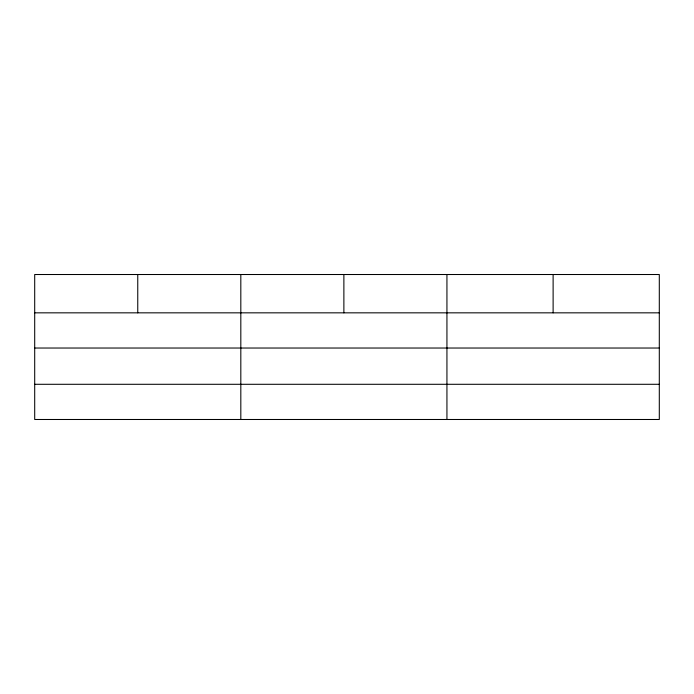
<?xml version="1.0" encoding="UTF-8"?>
<svg xmlns="http://www.w3.org/2000/svg" width="694" height="694" viewBox="0 0 694 694"><rect width="100%" height="100%" fill="white"/><g stroke="black" fill="none" stroke-linecap="round" stroke-linejoin="round"><path stroke-width="1.04" d="M659.3 348.032L659.3 274.512L34.7 274.512L34.7 419.488L659.3 419.488L659.3 348.032L34.7 348.032M34.7 312.838L659.3 312.838M34.7 384.294L659.3 384.294M553.118 274.512L553.118 312.838M446.936 274.512L446.936 419.488M343.877 274.512L343.877 312.838M240.818 274.512L240.818 419.488M137.759 274.512L137.759 312.838"/></g></svg>
